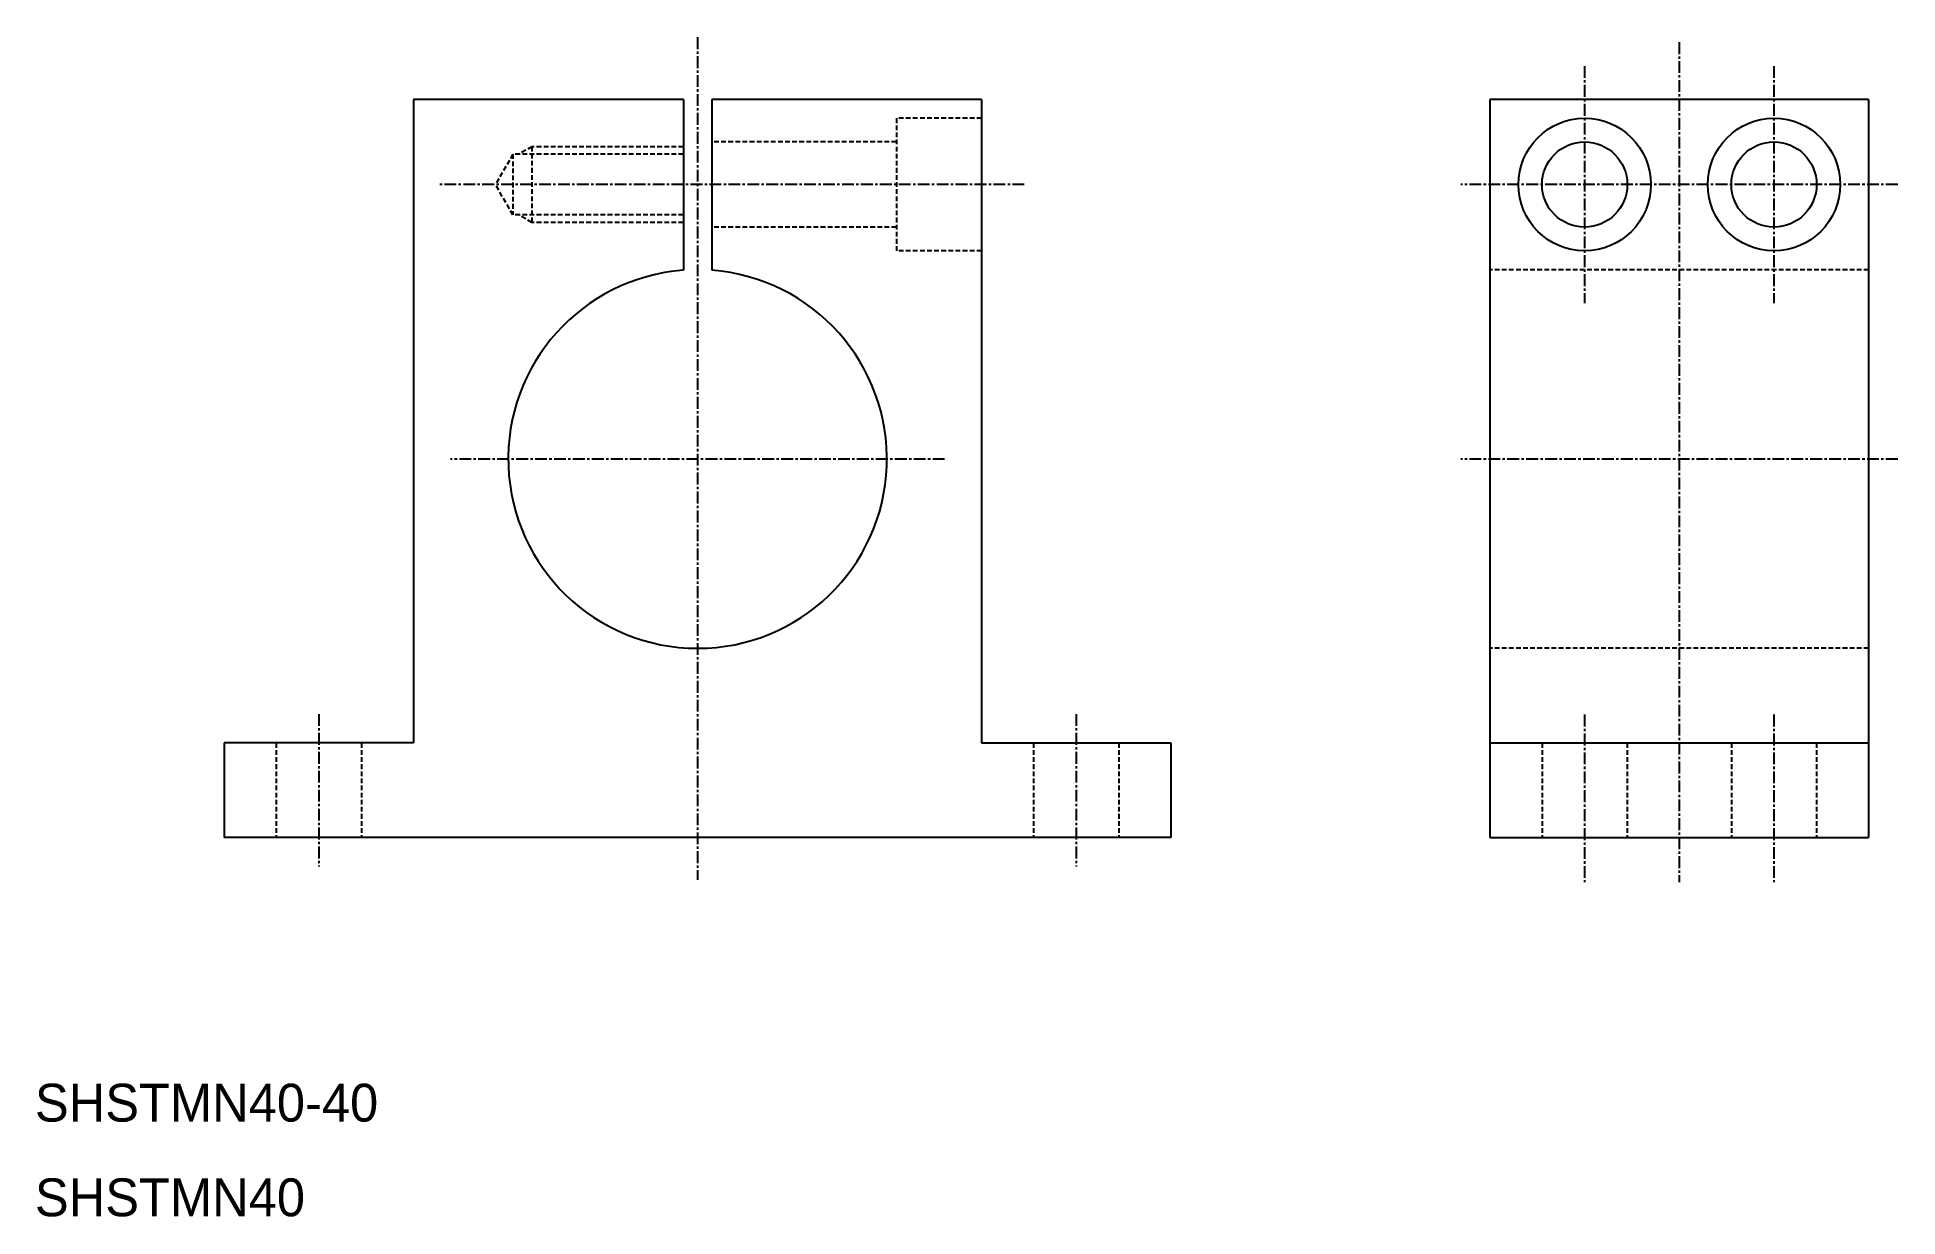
# Model space of a CAD drawing. Extents: x 10 to 207, y 10 to 135.
import ezdxf

# ---------------------------------------------------------------- set-up
doc = ezdxf.new("R2010")
doc.units = 0
doc.linetypes.add('CENTER', pattern=[2, 1.25, -0.25, 0.25, -0.25])
doc.linetypes.add('DASHED', pattern=[0.75, 0.5, -0.25])
doc.layers.get('0').update_dxf_attribs({"linetype": 'CONTINUOUS'})
doc.layers.add('CENTER', color=1, linetype='CENTER')

msp = doc.modelspace()

# ---------------------------------------------------------------- linework, layer by layer
at = {"color": 7, "linetype": 'CONTINUOUS'}
for p, q in [((78.5, 128), (50, 128)), ((50, 128), (50, 60)), ((78.5, 128), (78.5, 109.94)), ((110, 128), (81.5, 128)), ((81.5, 128), (81.5, 109.94)), ((110, 128), (110, 60)), ((163.71, 128), (163.71, 50)), ((203.71, 128), (163.71, 128)), ((203.71, 128), (203.71, 50)), ((50, 60), (30, 60)), ((30, 60), (30, 50)), ((110, 60), (130, 60)), ((130, 60), (130, 50)), ((163.71, 60), (203.71, 60)), ((30, 57.5), (30, 57.5)), ((30, 55), (30, 55)), ((130, 50), (30, 50)), ((163.71, 50), (203.71, 50))]:
    msp.add_line(p, q, dxfattribs=at)
at = {"color": 3, "linetype": 'DASHED'}
for p, q in [((101, 126), (101, 112)), ((110, 126), (101, 126)), ((60.5, 122.2), (58.65, 119)), ((78.5, 122.2), (60.5, 122.2)), ((60.5, 122.2), (60.5, 115.8)), ((62.5, 123), (61.11, 122.2)), ((78.5, 123), (62.5, 123)), ((62.5, 123), (62.5, 115)), ((101, 123.5), (81.5, 123.5)), ((60.5, 115.8), (58.65, 119)), ((78.5, 115.8), (60.5, 115.8)), ((62.5, 115), (61.11, 115.8)), ((78.5, 115), (62.5, 115)), ((101, 114.5), (81.5, 114.5)), ((110, 112), (101, 112)), ((203.71, 110), (163.71, 110)), ((203.71, 70), (163.71, 70)), ((35.5, 60), (35.5, 50)), ((44.5, 60), (44.5, 50)), ((115.5, 60), (115.5, 50)), ((124.5, 60), (124.5, 50)), ((169.21, 60), (169.21, 50)), ((178.21, 60), (178.21, 50)), ((189.21, 60), (189.21, 50)), ((198.21, 60), (198.21, 50))]:
    msp.add_line(p, q, dxfattribs=at)
at = {"color": 7, "linetype": 'CONTINUOUS'}
for centre, radius in [((173.71, 119), 7), ((193.71, 119), 7), ((173.71, 119), 4.5), ((193.71, 119), 4.5)]:
    msp.add_circle(centre, radius, dxfattribs=at)
msp.add_arc((80, 90), 20, 94.3012, 85.6988, dxfattribs=at)
at = {"layer": 'CENTER', "color": 1, "linetype": 'CENTER'}
for p, q in [((80, 134.56), (80, 45.54)), ((183.71, 134.04), (183.71, 45.31)), ((173.71, 131.52), (173.71, 106.48)), ((193.71, 131.52), (193.71, 106.48)), ((114.51, 119), (52.71, 119)), ((206.79, 119), (160.64, 119)), ((106.09, 90), (53.91, 90)), ((206.79, 90), (160.64, 90)), ((40, 63.06), (40, 46.95)), ((120, 63.06), (120, 46.95)), ((173.71, 63), (173.71, 45.31)), ((193.71, 63), (193.71, 45.31))]:
    msp.add_line(p, q, dxfattribs=at)

# ---------------------------------------------------------------- texts
at = {"color": 7, "linetype": 'CONTINUOUS'}
for s, p in [('SHSTMN40-40', (10, 20)), ('SHSTMN40', (10, 10))]:
    msp.add_text(s, height=4, dxfattribs=at).set_placement(p)

doc.saveas('drawing.dxf')
